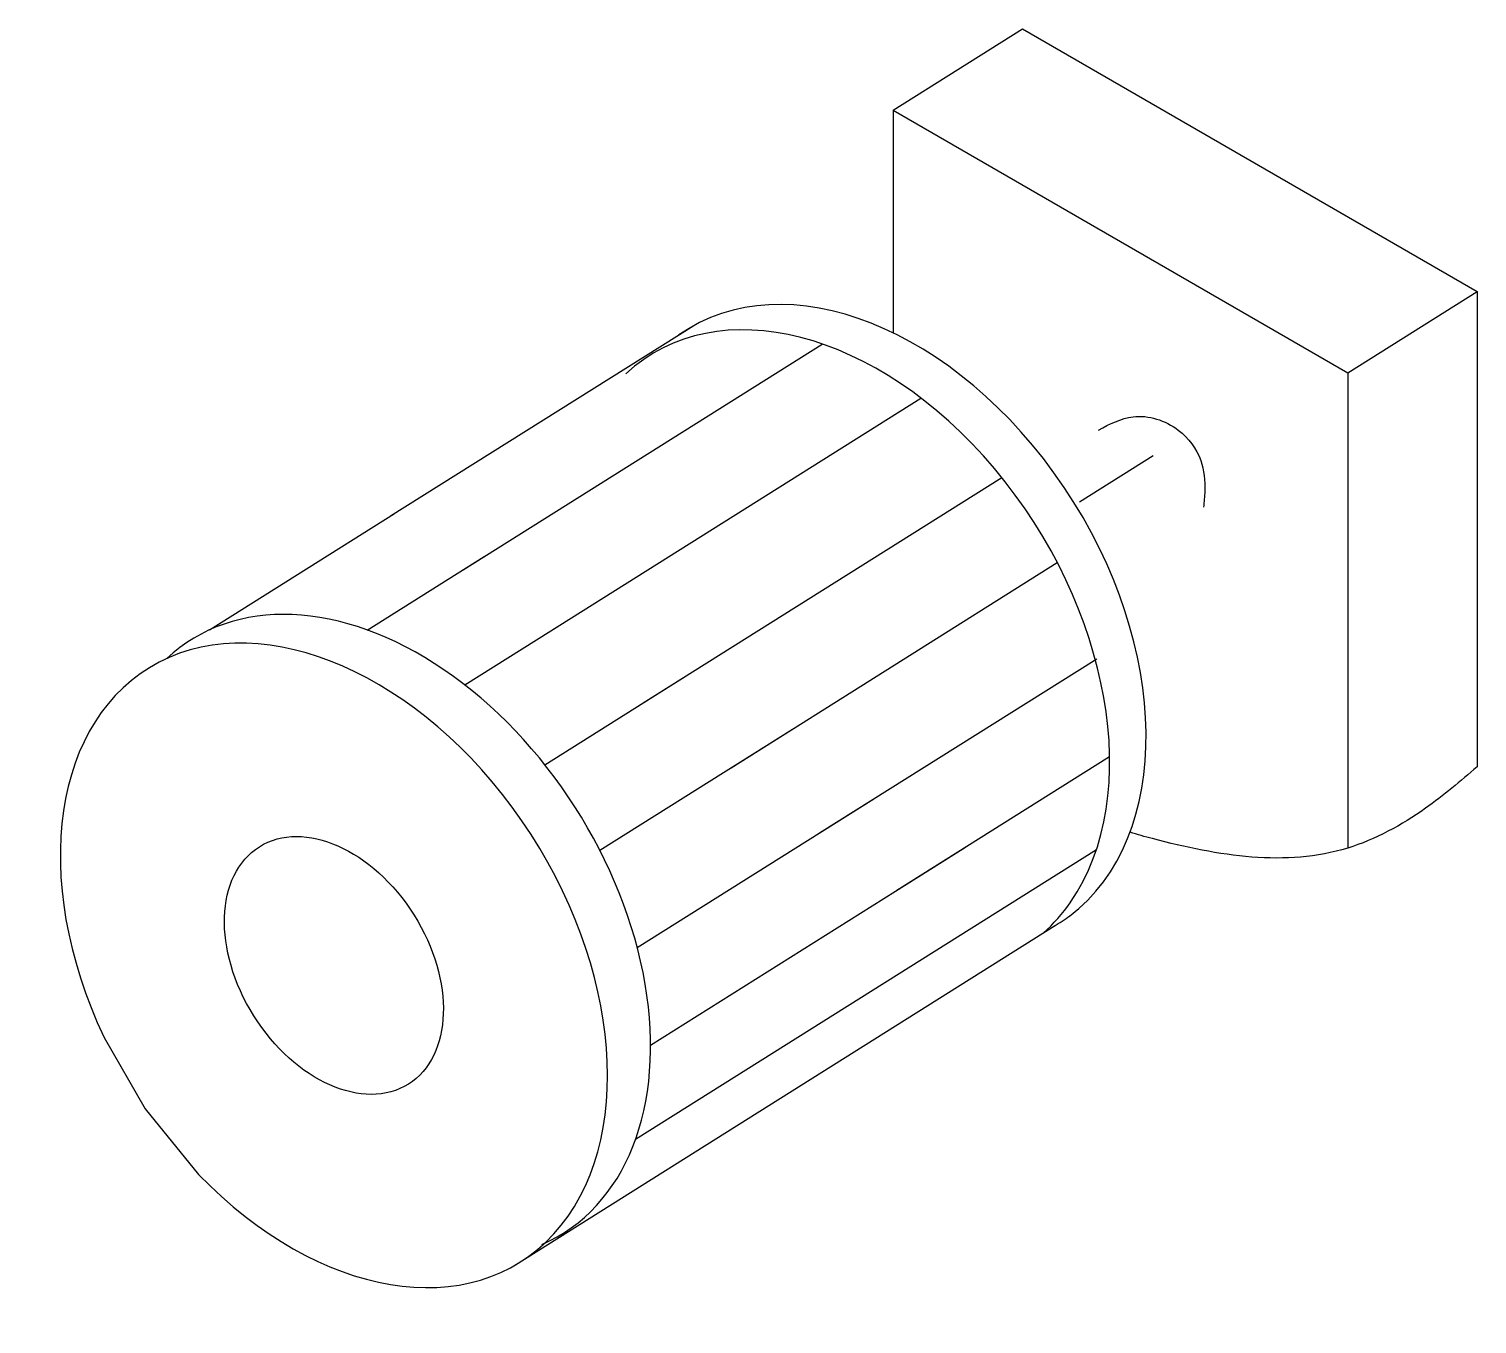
# Model space of a CAD drawing. Header units: millimetres. Extents: x -0.02 to 0.98, y -0.03 to 0.87.
import ezdxf

# ---------------------------------------------------------------- set-up
doc = ezdxf.new("R2010")
doc.units = ezdxf.units.MM

msp = doc.modelspace()

# ---------------------------------------------------------------- linework, layer by layer
at = {"color": 0}
for p, q in [((0.5756, 0.8134), (0.665, 0.8696)), ((0.665, 0.8696), (0.9793, 0.6881)), ((0.5756, 0.8134), (0.8899, 0.632)), ((0.5756, 0.8134), (0.5756, 0.6596)), ((0.9322, 0.7153), (0.9793, 0.6881)), ((0.8899, 0.632), (0.9793, 0.6881)), ((0.9793, 0.6881), (0.9793, 0.4693)), ((0.4379, 0.6646), (0.2283, 0.533)), ((0.2784, 0.4959), (0.5267, 0.6519)), ((0.8899, 0.632), (0.8899, 0.3037)), ((0.3371, 0.4526), (0.5949, 0.6146)), ((0.7045, 0.5429), (0.7554, 0.5748)), ((0.4029, 0.404), (0.6507, 0.5597)), ((0.2311, 0.5347), (0.103, 0.4543)), ((0.2122, 0.4543), (0.293, 0.5051)), ((0.4636, 0.3592), (0.6891, 0.5009)), ((0.9793, 0.4693), (0.9793, 0.3598)), ((0.2795, 0.4164), (0.3489, 0.46)), ((0.181, 0.4347), (0.1813, 0.4349)), ((0.5247, 0.3141), (0.7164, 0.4345)), ((0.3349, 0.3612), (0.4344, 0.4238)), ((0.3729, 0.3022), (0.5061, 0.3859)), ((0.5781, 0.2746), (0.7253, 0.367)), ((0.3987, 0.2349), (0.5623, 0.3377)), ((0.3976, 0.1025), (0.7162, 0.3027)), ((0.4079, 0.1676), (0.6256, 0.3044)), ((0.3422, 0.2829), (0.3426, 0.2832)), ((0.3147, 0.0158), (0.6872, 0.2499)), ((0.0302, 0.1729), (0.0586, 0.1234)), ((0.0586, 0.1234), (0.0955, 0.0782))]:
    msp.add_line(p, q, dxfattribs=at)
for centre, start_param, end_param in [((0.5614, 0.4566), 3.19585, 6.31976), ((0.5362, 0.4391), 3.422375, 6.410736), ((0.2189, 0.2425), 3.03924, 6.410736), ((0.1891, 0.2226), 1.875145, 7.677648), ((0.5362, 0.4391), 3.251289, 3.423536), ((0.5614, 0.4566), 3.118993, 3.198051)]:
    msp.add_ellipse(centre, major_axis=(-0.1288, 0.2049), ratio=0.675726, start_param=start_param, end_param=end_param, dxfattribs=at)
msp.add_ellipse((0.1891, 0.2226), major_axis=(-0.0515, 0.082), ratio=0.675726, dxfattribs=at)
msp.add_spline([(0.7176, 0.5925), (0.7415, 0.6017), (0.7727, 0.5925), (0.7883, 0.5714), (0.7911, 0.5503), (0.7902, 0.5393)], degree=3, dxfattribs=at)
msp.add_open_spline([(0.9793, 0.3598), (0.9677, 0.3499), (0.9409, 0.327), (0.8681, 0.2873), (0.7954, 0.2989), (0.7445, 0.313), (0.7394, 0.3146)], degree=3, knots=[0, 0, 0, 0, 1.663231, 3.864553, 8.7894, 9.345208, 9.345208, 9.345208, 9.345208], dxfattribs=at)

doc.saveas('drawing.dxf')
